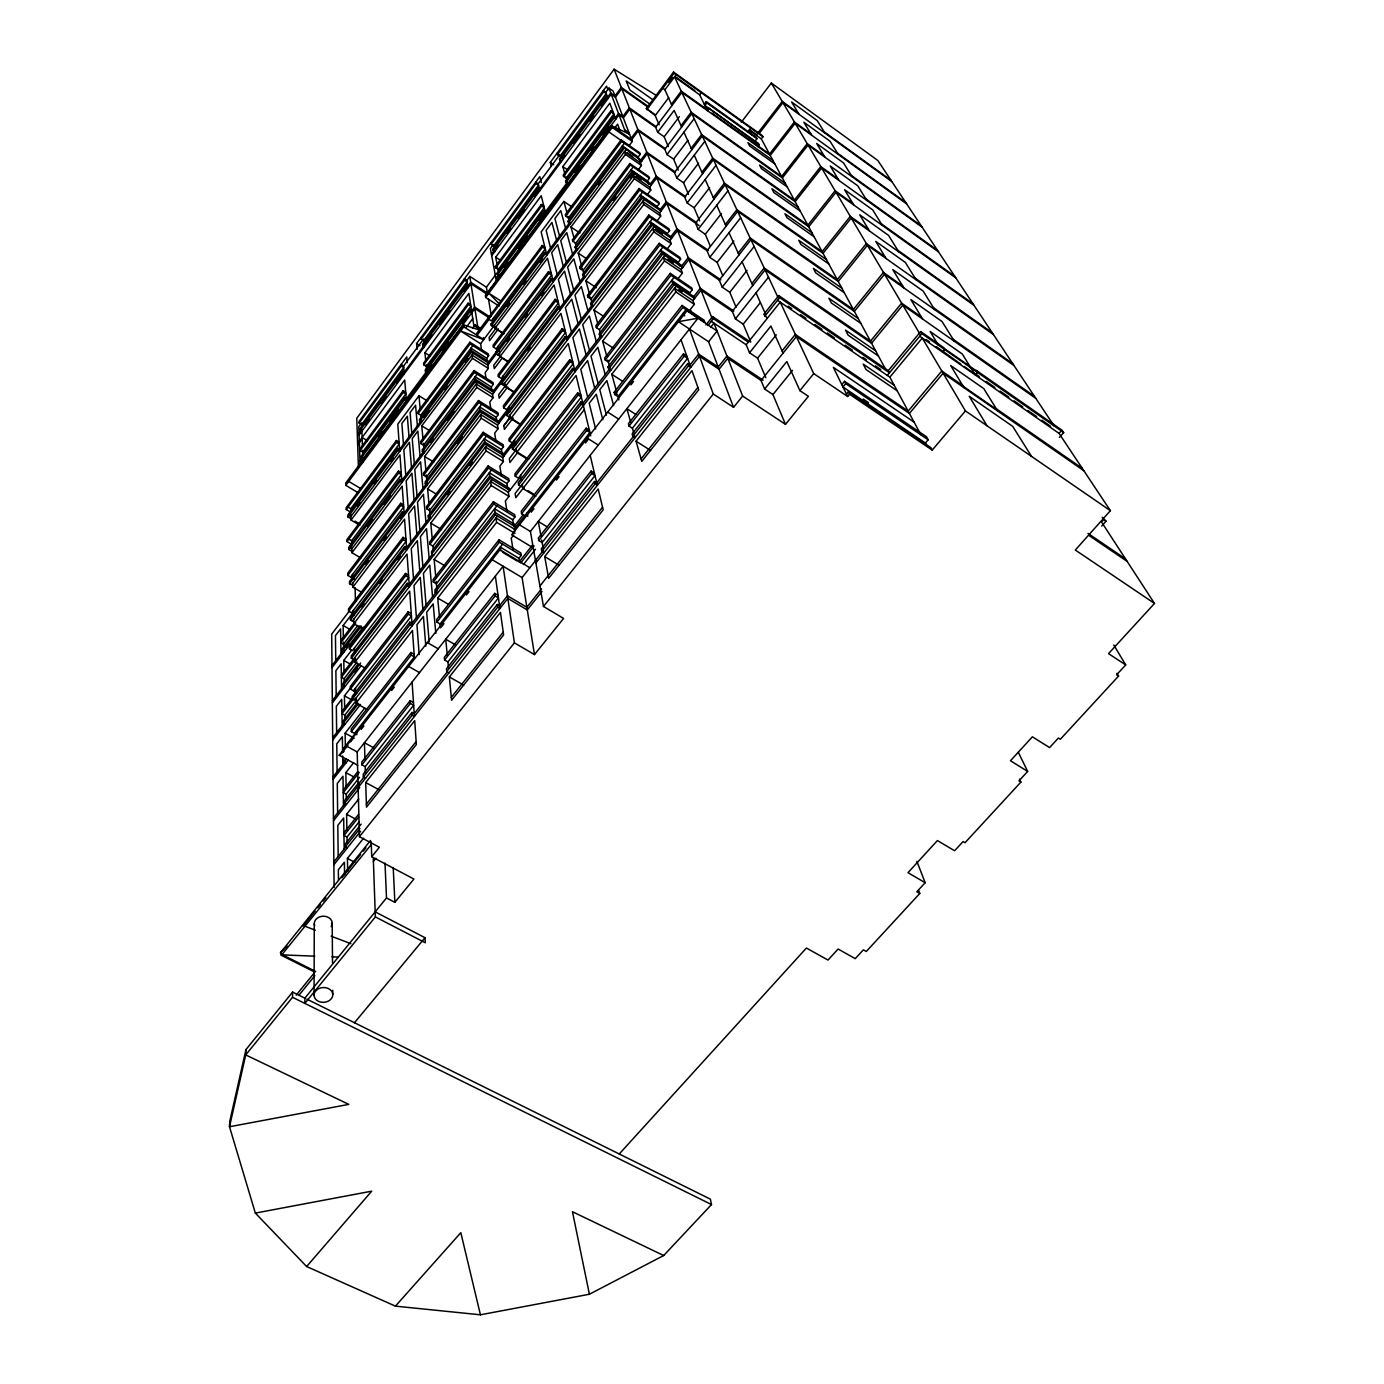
<?xml version="1.0" encoding="UTF-8"?>
<svg xmlns="http://www.w3.org/2000/svg" width="1384" height="1384" viewBox="0 0 1384 1384"><rect width="100%" height="100%" fill="white"/><g stroke="black" fill="none" stroke-linecap="round" stroke-linejoin="round"><path stroke-width="1.5" d="M314.047 995.459L314.272 923.872M385.012 863.114L386.499 897.956L304.878 998.158L304.826 1003.383L375.358 916.917L373.299 858.288M306.781 999.092L710.373 1199.149L711.497 1204.564L663.68 1255.53L589.394 1294.248L480.421 1314.8L395.426 1306.15L306.642 1266.533L255.348 1213.093L229.502 1126.749L245.729 1054.919L292.526 997.293L292.612 992.069L304.878 998.158M245.954 1049.591L245.729 1054.919L348.768 1104.38L229.502 1126.749L229.779 1121.282L245.954 1049.591L292.612 992.069M655.999 95.271L614.115 69.2L356.761 418.262L358.421 467.29M417.12 349.356L416.584 343.561L539.812 176.616L541.352 182.619M551.368 166.374L550.278 162.43L606.573 86.171L607.939 89.804M401.222 366.033L403.713 367.59L361.605 424.559L359.131 423.037L401.222 366.033L401.101 364.459L403.592 365.999L404.232 373.957L402.554 372.919L402.433 371.31L404.111 372.348M464.591 280.208L467.1 281.817L423.677 340.585L421.168 339.011L464.591 280.208L464.367 278.738L466.875 280.346L468.017 287.768L466.097 285.19L467.775 286.28M494.14 248.843L493.604 245.971L491.095 244.311L536.023 183.449L535.694 182.117L538.203 183.812L539.916 190.594L537.892 188.086L492.739 249.172L494.693 251.715L494.417 250.279L491.441 254.293M603.735 91.776L606.244 93.541L559.845 156.323L557.337 154.61L603.735 91.776L603.286 90.548L605.794 92.313L608.078 98.472L605.933 96.05L559.309 159.125L561.368 161.599L560.987 160.285L539.57 189.227L537.892 188.086M403.592 365.999L423.521 339.045L423.988 343.699M466.875 280.346L469.799 276.402L486.407 287.18L487.687 294.619L470.958 283.789L359.079 434.974M493.327 244.535L490.368 248.532L496.164 279.966L619.011 114.855L623.336 117.882L629.824 109.163L655.635 127.276L657.711 132.258L664.164 136.774L668.299 146.6M538.203 183.812L559.482 155.008L556.956 153.295L557.337 154.61M605.794 92.313L608.925 88.092L613.112 91.033L632.298 141.428L628.959 145.891L608.891 131.947M493.604 245.971L538.549 185.162L536.023 183.449M402.433 371.31L360.134 428.521L361.864 431.202M466.097 285.19L422.483 344.201L424.317 346.813L424.144 345.256M360.203 430.182L402.554 372.919M422.639 345.758L466.339 286.678M492.998 250.608L538.238 189.452M559.69 160.458L606.382 97.295M359.01 433.296L361.812 429.524L362.435 446.046M365.653 424.334L369.493 419.144M381.032 403.54L386.153 396.603M396.412 382.745L431.843 334.841M439.541 324.444L449.817 310.552M463.934 291.47L470.716 282.301L487.428 293.114L497.185 280.018M495.662 248.584L498.171 245.193M506.959 233.308L510.713 228.222M518.256 218.049L524.519 209.572M534.553 196.009L538.324 190.923M562.25 158.572L564.776 155.164M573.599 143.244L579.896 134.715M589.982 121.083L593.753 115.979M601.313 105.755L610.759 92.987L614.98 95.946L621.295 87.434L648.906 106.914M491.701 255.746L611.226 94.216L615.447 97.191L621.762 88.662L647.695 106.931M357.608 443.33L360.947 438.832M425.736 360.757L424.923 352.73L468.882 293.391L473.985 326.641M497.462 266.437L495.714 257.182L541.231 195.75L545.694 213.395L543.601 210.8L497.219 273.202L499.226 275.849L498.932 274.326L495.887 278.426M565.156 174.782L562.804 166.616L609.825 103.16L615.759 119.214L613.544 116.689L565.606 181.183L567.734 183.761L565.606 181.183M357.66 445.025L361.016 440.51M403.159 390.703L360.048 448.779L360.117 450.509L362.66 452.049L405.841 393.938L403.28 392.364L403.159 390.703L405.702 392.277M468.069 303.217L423.59 363.162L423.746 364.788L426.307 366.397L470.871 306.418L468.069 303.217L470.629 304.861M498.655 272.821L498.084 269.793L495.23 266.61L541.317 204.521L543.877 206.251M610.777 110.91L563.167 175.076L563.565 176.443L566.143 178.207L613.839 114.007L610.777 110.91L613.354 112.71M360.117 450.509L403.28 392.364M423.746 364.788L468.311 304.757M495.524 268.115L541.663 205.939L541.317 204.521M563.565 176.443L611.261 112.208M498.084 269.793L544.241 207.669L541.663 205.939M486.407 287.18L496.7 273.323M431.929 364.425L406.239 398.955L404.526 397.9L361.155 456.253L361.224 458L362.937 459.021M490.022 316.953L474.608 307.023L471.598 311.089L469.868 309.981L425.096 370.22L426.981 372.953L426.808 371.293M361.224 458L404.664 399.578L404.526 397.9M425.269 371.881L470.11 311.556L469.868 309.981M497.496 274.724L543.964 212.236M566.004 182.584L614.029 118.003M360.013 461.114L362.868 457.274L363.058 462.342M378.178 436.687L382.001 431.548M389.665 421.255L398.592 409.249M442.171 350.654L448.572 342.056M462.637 323.129L467.757 316.244M504.087 267.389L507.963 262.199M518.273 248.342L527.287 236.214M538.895 220.61L567.336 182.359M574.914 172.187L579.948 165.405M591.314 150.129L593.84 146.739M602.663 134.871L608.977 126.376M480.438 330.343L463.484 324.825L345.74 483.051L345.792 485.351L358.387 492.86M345.792 485.351L463.778 326.866L463.484 324.825M485.697 297.439L612.23 127.466L611.607 125.754L485.351 295.432L485.697 297.439L499.018 306.054L498.655 304.03M466.304 327.247L472.74 318.579M615.05 127.57L617.593 124.145L619.842 130.2M427.621 401.135L418.971 395.755L397.796 424.161L399.734 451.392L397.917 450.302L397.779 448.433L399.595 449.541L421.272 420.615M572.578 207.34L563.859 201.459L541.144 231.907L546.818 255.227L544.604 252.424L491.061 323.925L491.337 325.603L503.759 333.579M472.48 328.285L475.058 324.842L480.957 328.631M399.076 442.171L396.378 440.527L346.225 507.617L346.26 509.52L349.927 511.699M486.701 358.197L488.621 355.653L488.344 353.941L469.885 342.211L417.899 411.74L418.072 413.522L420.771 415.2L421.445 422.431L419.629 421.324L419.456 419.508L471.166 350.481L488.829 361.691L489.106 363.421L471.425 352.193L470.941 348.18L486.701 358.197L487.272 361.656M544.898 247.321L542.182 245.522L476.771 333.302L477.082 335.378L488.69 319.842M639.322 159.852L638.214 156.963L640.273 154.247L639.719 152.811L621.139 139.905L565.295 214.606L565.71 216.129L568.426 217.963L624.392 143.209M346.26 509.52L396.499 442.361L396.378 440.527M418.072 413.522L470.127 343.907L469.885 342.211M542.545 247.079L545.279 248.895L491.355 320.898L488.638 319.168L542.545 247.079L542.182 245.522M565.71 216.129L621.658 141.324L621.139 139.905M659.147 124.871L655.22 115.564L646.328 108.471L673.541 72.089L762.29 135.597L762.947 136.791L761.321 138.902L885.622 369.303M646.812 109.647L674.077 73.231L673.541 72.089M668.904 82.59L672.745 77.452M350.861 512.582L350.757 508.724L399.197 444.004L396.499 442.361M420.771 415.2L472.844 345.637M671.984 105.547L664.908 89.77L676.171 74.736M397.779 448.433L347.903 515.038L347.938 516.976L351.45 519.052M568.011 216.423L570.139 224.122L567.89 221.336L623.457 147.136L641.795 160.925L623.457 147.136M631.121 138.331L637.799 129.421L665.583 148.849M347.938 516.976L397.917 450.302M419.629 421.324L471.425 352.193M491.337 325.603L544.985 254.016M568.305 222.893L623.994 148.59M357.314 505.956L359.875 502.53M373.974 483.725L376.534 480.317M390.634 461.512L393.194 458.087M423.85 417.172L429.023 410.269M444.541 389.561L447.136 386.119M465.232 361.951L467.827 358.508M506.907 306.366L509.45 302.958M523.481 284.239L526.024 280.848M540.054 262.13L542.597 258.739M598.113 184.678L600.691 181.235M359.84 525.263L351.052 520.09L350.948 516.44L473.242 353.353M481.597 350.1L480.594 343.751L625.827 149.853M351.052 520.09L399.976 454.903L401.931 482.462L400.08 481.338L399.941 479.383L401.793 480.49L423.089 452.274M423.02 439.455L421.757 425.857L472.446 358.318L471.961 355.065L487.825 365.117L488.362 368.403L485.144 372.659L486.147 378.939M503.863 333.925L495.005 328.233L547.545 258.22L553.289 281.869L551.005 278.945L495.87 352.107L496.181 353.889L508.931 362.002M574.031 238.169L570.952 227.028L625.447 154.403L624.443 151.686L640.429 162.758L641.467 165.509L638.024 170.076M655.22 115.564L668.749 97.537M496.631 327.42L489.088 337.506L489.607 340.637L498.448 328.804M671.413 104.267L681.257 91.154L706.792 109.353L708.106 107.623L759.124 144.836L757.809 146.548L757.1 145.216L758.415 143.504L704.906 105.513L706.878 102.918L706.255 101.655L704.283 104.25M655.635 127.276L681.862 92.434L770.248 155.406L795.16 123.28L906.641 203.863M401.239 472.722L398.471 471.044L346.952 539.535L346.986 541.559L352.124 544.569M491.926 390.582L491.337 386.932L493.309 384.337L493.015 382.538L474.055 370.566L420.598 441.634L420.771 443.52L423.556 445.216L477.117 374.13M551.264 273.513L548.462 271.662L493.067 345.291L493.379 347.055L499.762 351.138M648.542 184.072L647.366 181.01L649.494 178.225L648.906 176.702L629.824 163.52L572.284 240.02L575.519 243.498L576.419 246.75M346.986 541.559L398.609 472.982L398.471 471.044M420.771 443.52L474.331 372.365L474.055 370.566M493.379 347.055L548.86 273.323L548.462 271.662M572.716 241.629L630.377 165.007L629.824 163.52M657.711 132.258L674.164 110.409L681.637 127.034M351.709 544.794L351.605 540.729L401.377 474.66L398.609 472.982M496.164 348.837L551.662 275.156L548.86 273.323M575.519 243.498L633.18 166.962M399.941 479.383L348.682 547.389L348.716 549.431L352.332 551.541M575 247.13L577.318 250.02L575 247.13L632.28 171.132L650.532 183.743L651.12 185.266L632.834 172.654L632.28 171.132M487.549 363.387L497.531 350.135M639.875 161.305L646.743 152.171L675.53 172.204M348.716 549.431L400.08 481.338M424.075 450.942L424.265 452.862L422.397 451.738L475.663 381.084L493.846 392.52L493.534 390.686L502.496 378.87M487.825 365.117L551.42 280.623M575.45 248.757L632.834 172.654M640.429 162.758L647.314 153.624L674.475 172.516L676.793 178.069L683.575 182.775L688.505 194.469M367.158 526.422L372.296 519.623M383.835 504.312L390.253 495.801M430.562 442.344L433.157 438.918M447.43 419.992L453.917 411.394M506.752 341.329L509.312 337.938M524.692 317.559L527.252 314.151M541.352 295.467L543.912 292.076M576.868 248.376L552.891 280.173L551.005 278.945M613.25 200.144L615.845 196.701M630.135 177.757L632.73 174.297M360.93 557.994L351.917 552.735L351.813 548.877L477.549 382.261M498.05 355.082L634.72 173.951M664.164 136.774L679.354 116.654M351.917 552.735L402.19 486.147L404.266 515.263L402.363 514.121L402.208 512.063L404.128 513.187M425.926 470.837L424.594 456.495L476.736 387.451L476.217 384.008L492.514 394.25L493.085 397.71L489.78 402.069L491.026 409.941M509.053 362.47L499.97 356.674L554.067 285.035L560.157 310.068L557.787 307.023L500.973 381.897L501.285 383.8L514.952 392.433M581.989 266.87L578.183 253.099L634.356 178.709L633.301 175.837L649.702 187.151L650.809 190.04L647.262 194.729M500.195 356.726L493.725 365.307L494.278 368.611L502.063 358.248M708.746 108.921L707.432 110.651L699.664 94.821L701.273 92.693M681.014 125.685L691.17 112.277L781.614 176.495L807.235 143.677L824.103 155.821M678.264 170.215L673.61 159.143L666.984 154.541L664.804 149.282L691.792 113.609L782.375 177.913L808.048 145.043L922.176 227.236M403.54 504.97L400.685 503.274L347.713 573.236L347.765 575.381L354.269 579.135M496.856 421.168L496.233 417.311L498.257 414.664L497.946 412.743L478.483 400.547L423.452 473.207L423.642 475.214L426.497 476.944L481.615 404.249M555.122 299.325L498.05 374.701L498.378 376.569L501.233 378.386L558.427 302.975L555.555 301.089L555.122 299.325L557.994 301.21M642.505 192.099L583.01 270.537L580.138 268.634L579.671 266.922L639.027 188.535L658.628 202.012L659.251 203.621L657.071 206.475L640.325 194.971L641.501 198.189M347.765 575.381L400.824 505.316L400.685 503.274M423.642 475.214L478.76 402.45L478.483 400.547M498.378 376.569L555.555 301.089M580.138 268.634L639.616 190.127L639.027 188.535M666.984 154.541L694.163 118.661M350.602 577.024L403.678 507.028L400.824 505.316M650.532 183.743L656.206 176.252L685.755 196.718M402.208 512.063L349.495 581.539L349.547 583.702L351.45 584.792L482.099 412.813M641.622 196.545L642.211 198.154L661.016 211.06L660.393 209.434L641.622 196.545L582.526 274.43L584.93 277.44L584.446 275.71L559.707 308.286L557.787 307.023M492.514 394.25L501.544 382.382M649.702 187.151L656.812 177.775L684.699 197.082L687.156 202.964L694.128 207.773L699.612 220.783M349.547 583.702L402.363 514.121M426.307 474.937L427.241 485.023L425.32 483.864L480.179 411.619L479.608 406.913L496.233 417.311M501.285 383.8L558.219 308.805M582.993 276.16L642.211 198.154M365.532 564.015L368.109 560.624M383.541 540.296L386.119 536.906M400.27 518.273L426.03 484.348M457.014 443.537L462.221 436.687M527.477 350.74L530.055 347.349M673.61 159.143L687.934 140.268M503.222 385.012L644.148 199.486M505.887 385.098L498.621 394.7L499.209 398.142L507.72 386.949M362.106 592.542L352.833 587.197L404.543 519.173L406.74 549.984L404.768 548.825L404.612 546.628L406.585 547.787L430.199 516.907L428.227 515.73L484.642 441.928L503.811 453.796L504.139 455.855L484.936 443.97L484.313 438.866L501.423 449.454L502.409 455.596M429.04 504.485L427.587 488.863L481.269 418.245L480.732 414.594L497.479 425.044L498.084 428.711L494.676 433.157L495.991 441.496M513.62 392.087L505.212 386.759L560.97 313.424L567.423 339.962L564.983 336.779L497.479 425.044M589.428 293.685L585.83 280.71L643.802 204.469L642.678 201.407L659.545 212.98L660.722 216.06L657.054 220.869M691.17 148.313L701.619 134.577L794.364 200.161L820.781 166.564L838.064 178.969M674.475 172.516L702.293 135.995L795.177 201.649L821.646 168.018L938.542 251.888M676.793 178.069L704.802 141.341M403.038 537.355L348.526 608.856L348.578 611.105L351.501 612.783L406.118 541.248L403.177 539.518L403.038 537.355L405.962 539.085M501.423 449.454L503.499 446.755L503.171 444.714L483.154 432.292L426.48 506.631L426.67 508.741L429.594 510.506L486.389 436.133M565.139 330.568L562.181 328.648L503.326 405.841L503.672 407.813L510.039 411.809M652.383 218.793L590.968 299.203L588.01 297.249L587.508 295.449L648.802 215.074L668.956 228.862L669.614 230.574L667.365 233.498L650.134 221.734L651.38 225.142M348.578 611.105L403.177 539.518M426.67 508.741L483.448 434.317L483.154 432.292M503.672 407.813L562.631 330.517L562.181 328.648M588.01 297.249L649.407 216.769L648.802 215.074M349.564 610.707L331.693 634.114L334.098 887.525M506.613 409.664L565.589 332.437L562.631 330.517M480.179 411.619L498.846 423.279L498.534 421.324L508.464 408.332M660.393 209.434L666.24 201.77L696.861 222.859M343.37 637.955L343.145 625.533L353.647 611.797M404.612 546.628L350.36 617.627L350.411 619.928L355.792 622.99M651.535 223.533L652.158 225.246L671.499 238.429L670.842 236.699L651.535 223.533L590.501 303.39L592.992 306.539L592.49 304.688L566.956 338.077L564.983 336.779M659.545 212.98L666.88 203.379L699.093 225.575M683.575 182.775L698.539 163.191M350.411 619.928L404.768 548.825M430.199 516.907L430.389 519.069L428.417 517.893L484.936 443.97M519.035 423.21L506.717 415.477L565.433 338.682M591.003 305.224L652.158 225.246M361.38 606.901L363.957 603.528M379.458 583.269L382.036 579.879M397.537 559.62L400.114 556.23M447.222 494.642L449.852 491.216M469.487 465.526L472.117 462.1M352.366 621.035L486.909 445.181M508.689 416.722L654.148 226.595M503.793 425.718L510.039 417.553L503.811 425.753L504.416 429.386L513.187 417.951M340.845 640.636L407.034 554.119L409.353 586.781L407.328 585.605L407.173 583.269L409.18 584.446L432.431 554.275M432.31 539.673L430.77 523.117L486.078 450.873L485.524 447.015L502.738 457.672L503.378 461.547L499.866 466.097L501.441 476.044M521.145 425.165L510.765 418.66L568.288 343.526L575.139 371.725L572.613 368.403L512.097 446.997L512.461 449.125L528.705 459.211M597.784 323.787L593.961 309.999L653.819 231.82L652.643 228.568L669.994 240.401L671.24 243.67L667.434 248.601M355.082 624.149L340.879 642.695L343.492 644.183L357.695 625.637M701.913 172.239L712.691 158.174L807.858 225.16L835.106 190.767L852.838 203.431M741.236 122.311L771.338 83.04L877.871 160.527L1054.158 425.995M684.699 197.082L713.383 159.662L808.723 226.751L836.023 192.307L955.825 277.925M360.013 625.758L341.848 649.425L341.883 651.535L343.647 652.521L343.457 642.107M341.883 651.535L361.38 626.122M332.004 665.531L343.595 650.428M346.19 647.037L348.785 643.664M687.156 202.964L716.047 165.319M332.022 667.642L363.144 627.125M405.512 573.46L349.373 646.536L349.425 648.94L352.436 650.636L408.695 577.526L405.685 575.761L405.512 573.46L408.54 575.225M507.72 488.569L506.925 483.552L509.07 480.784L508.707 478.622L488.102 465.958L429.663 542.026L429.87 544.275L432.898 546.074L433.365 551.161M572.716 361.743L569.672 359.788L508.931 438.866L509.277 440.96L515.834 445.043M679.682 265.884L678.298 262.216L680.617 259.206L679.925 257.389L659.182 243.29L595.829 325.742L596.366 327.662L599.41 329.651L600.483 333.544M349.425 648.94L405.685 575.761M429.87 544.275L488.431 468.103L488.102 465.958M509.277 440.96L570.156 361.76L569.672 359.788M596.366 327.662L659.839 245.089L659.182 243.29M751.702 135.044L749.125 130.165L750.733 128.055M344.01 672.52L343.786 660.428L351.64 650.238M432.898 546.074L491.458 469.954M503.811 453.796L573.201 363.715L570.156 361.76M599.41 329.651L662.884 247.165M670.842 236.699L676.897 228.844L708.366 250.4M694.128 207.773L709.559 187.705M502.738 457.672L514.398 442.517M669.994 240.401L677.572 230.557L707.051 250.746L709.802 257.355L717.154 262.389L722.794 275.727M407.173 583.269L351.276 655.86L351.328 658.282L353.353 659.424L492.029 479.539M662.071 252.217L662.746 254.05L682.658 267.545L681.949 265.693L662.071 252.217L598.978 334.149L601.573 337.454L601.019 335.482L574.654 369.718L572.613 368.403M351.328 658.282L407.328 585.605M433.728 555.157L431.704 553.946L489.988 478.293L489.313 472.74L506.925 483.552M512.461 449.125L573.097 370.41M599.532 336.104L662.746 254.05M757.377 133.643L782.219 101.413L798.308 113.073M341.398 675.046L352.972 660.047M514.502 450.388L664.787 255.435M759.366 133.227L782.946 102.641L891.901 181.65M515.73 450.267L509.295 458.675L509.935 462.533L517.702 452.482M355.602 658.853L341.433 677.226L344.114 678.731L344.218 683.661M706.255 101.655L756.252 137.362L756.962 138.677L754.989 141.237L756.391 143.884M365.411 668.212L354.823 662.244L409.664 591.158L412.138 625.845L410.045 624.634L409.872 622.16L411.948 623.371L437.067 591.037M435.804 577.439L434.143 559.447L491.199 485.507L490.593 481.407L508.326 492.254L508.983 496.389L505.368 501.043L507.028 511.613M527.356 459.142L516.664 452.499L576.073 375.514L590.743 435.873M606.78 356.224L602.594 341.139L664.493 260.919L663.23 257.459L681.084 269.569L682.416 273.046L678.489 278.098M713.279 197.601L724.42 183.172L822.131 251.628L850.278 216.388L868.46 229.329M344.114 678.731L357.003 662.036M357.972 664.199L342.436 684.302L342.488 686.499L344.287 687.502L344.235 685.305L332.333 700.702M342.488 686.499L360.636 663.023M354.598 671.897L357.176 668.558M710.286 246.11L705.304 234.277L698.142 229.346L727.967 190.767M332.35 702.934L361.137 665.721M411.256 613.562L408.159 611.78L350.29 686.499L350.342 689.042L357.037 692.779M513.602 524.968L512.755 519.761L514.969 516.924L514.606 514.64L493.379 501.717L433.071 579.602L433.278 581.989L436.392 583.823L496.839 505.887M577.647 392.9L514.865 473.968L515.246 476.2L518.377 478.12L581.297 397L578.149 394.994L577.647 392.9L580.778 394.89M673.091 284.36L671.673 280.485L689.941 292.785L692.346 289.706L691.602 287.768L670.237 273.34L604.687 357.972L605.258 360.03L608.389 362.054L674.077 277.371M344.668 708.591L344.426 695.841L352.263 685.737M350.342 689.042L408.315 614.202L408.159 611.78M433.278 581.989L493.707 504.001L493.379 501.717M515.246 476.2L578.149 394.994M605.258 360.03L670.929 275.243L670.237 273.34M705.304 234.277L721.427 213.465M681.949 265.693L688.211 257.632L720.856 279.845M353.439 690.772L411.429 616.001L408.315 614.202M508.326 492.254L520.349 476.753M681.084 269.569L688.938 259.465L719.265 280.104L722.206 287.145L729.783 292.284L736.063 307.179M409.872 622.16L352.245 696.394L352.315 698.972L354.39 700.131L497.462 516.042M673.316 282.786L674.025 284.741L694.543 298.546L693.782 296.591L673.316 282.786L608.009 366.898L610.119 368.265L582.837 403.384L580.744 402.035L518.187 482.618L518.585 484.884L524.346 488.414M341.986 711.307L356.518 692.606M352.315 698.972L410.045 624.634M437.292 593.476L435.199 592.248L495.368 514.779L494.624 508.741L512.755 519.761M518.585 484.884L581.263 404.18L580.744 402.035M610.69 370.358L608.579 368.992L674.025 284.741M353.941 698.28L342.038 713.608L344.789 715.13L344.875 720.32M676.136 286.159L515.107 493.534L515.817 497.686L584.342 409.56M725.354 224.502L736.859 209.711L837.268 279.689L866.367 243.567L885.033 256.801M344.789 715.13L356.691 699.82M707.051 250.746L737.655 211.389L838.237 281.471L867.387 245.279L993.47 334.599M366.829 709.265L355.913 703.193L412.467 630.498L414.335 656.916L354.494 733.399L351.311 731.652L351.242 728.953L410.962 652.487L414.162 654.321M439.489 617.178L437.707 598.044L496.614 522.322L495.974 517.962L514.242 529.034L514.727 531.958M616.814 392.399L611.78 374.286L675.859 291.92L674.51 288.235L692.917 300.622L694.336 304.342L690.27 309.532L691.706 313.355M357.297 702.778L343.076 721.047L343.111 723.365L344.962 724.386M343.111 723.365L358.646 703.418M332.679 737.776L343.993 723.244M332.696 740.111L360.497 704.439M709.802 257.355L740.648 217.772M345.377 747.118L345.118 733.191L364.667 708.141M519.571 561.99L518.965 558.306L521.266 555.399L520.868 552.96L498.984 539.777L436.669 619.565L436.911 622.108L440.112 623.959L440.475 627.817M586.141 428.175L521.197 511.336L521.612 513.706L524.83 515.678L589.913 432.483L586.678 430.424L586.141 428.175L589.376 430.234M618.89 399.924L617.973 396.603L614.738 394.526L614.133 392.329L682.035 305.414L704.075 320.188L704.854 322.247L682.779 307.456L682.035 305.414M717.154 262.389L733.831 241.058M351.311 731.652L411.135 655.082L410.962 652.487M436.911 622.108L499.347 542.199L498.984 539.777M521.612 513.706L586.678 430.424M614.738 394.526L682.779 307.456M513.879 526.698L523.083 514.917M693.782 296.591L700.269 288.305L733.883 311.037M514.242 529.034L524.778 515.575M692.917 300.622L701.031 290.242L732.292 311.365L735.406 318.874L743.225 324.15L750.768 342.021M440.112 623.959L502.565 544.137M617.973 396.603L686.032 309.618M342.627 749.574L355.826 732.69M357.695 765.283L339.184 755.214L499.953 549.794L529.847 567.734M347.955 745.232L342.661 751.996L342.332 736.755L336.779 743.865L337.125 771.684M350.584 741.859L353.231 738.485M361.207 729.351L363.854 725.977M391.603 690.529L394.25 687.156M441.323 627.038L443.953 623.665M466.408 594.999L469.038 591.625M531.283 512.132L533.93 508.758M556.385 480.075L559.032 476.702M585.449 442.966L588.079 439.593M630.914 384.908L633.561 381.517M513.706 535.002L511.215 538.186L513.153 550.469M738.191 253.099L750.093 237.927L853.34 309.48L883.459 272.44L902.645 285.969M719.265 280.104L750.941 239.709L854.361 311.383L884.532 274.274L1014.005 365.532M345.671 763.311L343.768 762.273L346.433 758.882M333.06 776.874L344.685 762.065M333.077 779.348L348.335 759.92M359.442 836.68L357.193 751.927L503.101 566.229L514.398 642.851L359.442 836.68L379.372 847.25L371.725 856.748L413.92 879.048L394.873 902.333L386.499 897.956M514.398 642.851L534.483 654.58L563.599 618.423L543.479 606.469L530.418 531.456L697.951 318.216L678.471 321.693L708.591 341.762L733.555 407.328L742.637 396.049L713.971 323.129L710.597 327.402M722.206 287.145L754.124 246.508M346.104 787.34L345.844 772.601L353.664 762.653M729.783 292.284L747.031 270.399M519.017 562.129L532.338 545.227M705.961 324.911L712.552 316.555L750.024 341.744M413.47 702.501L410.166 700.65L361.812 762.013L361.899 764.868L365.186 766.667L365.393 773.154M498.05 595.31L494.728 593.355L444.351 657.296L444.593 659.995L447.914 661.898L448.502 668.039M591.106 471.079L538.359 538.013L538.808 540.538L542.13 542.545L594.999 475.577L591.677 473.501L591.106 471.079L594.428 473.172M686.81 356.103L683.471 353.889L628.405 423.746L629.063 426.082L632.402 428.227L633.889 433.521M520.747 562.925L534.103 545.988M707.899 325.586L713.365 318.631L712.552 316.555M361.899 764.868L410.356 703.418L410.166 700.65M444.593 659.995L495.091 595.968L494.728 593.355M538.808 540.538L591.677 473.501M629.063 426.082L684.25 356.103L683.471 353.889M343.284 789.987L357.816 771.563M359.2 772.428L343.318 792.548L346.225 794.105L346.346 799.917M523.429 564.534L535.452 549.31M365.186 766.667L413.66 705.269L410.356 703.418M447.914 661.898L498.413 597.923L495.091 595.968M632.402 428.227L687.588 358.318L684.25 356.103M346.225 794.105L359.477 777.358M447.378 671.759L414.231 713.66L412.017 712.414L363.248 774.106L363.335 777.012L365.549 778.223M541.542 588.857L526.871 607.282L507.461 595.795L499.52 605.811L497.288 604.497L446.478 668.801L446.738 671.551L448.952 672.832M763.155 380.219L726.929 356.069L718.209 367.019L698.643 354.062L689.976 365.03L687.727 363.542L632.159 433.867L632.817 436.237L635.066 437.673L634.391 435.285L596.746 482.895L594.514 481.494L541.3 548.825L541.75 551.403L543.998 552.752M751.858 283.582L764.193 267.977L870.449 341.191L901.641 303.165L921.381 317.005M359.062 782.289L344.426 800.8L344.478 803.412L346.415 804.45M363.335 777.012L412.207 715.217L412.017 712.414M446.738 671.551L497.669 607.161L497.288 604.497M541.75 551.403L595.085 483.95L594.514 481.494M632.817 436.237L688.523 365.808L687.727 363.542M358.058 784.659L364.234 776.874M535.452 560.382L543.531 550.175M732.292 311.365L765.092 269.897L871.539 343.215L902.801 305.12L1035.82 398.384M534.483 654.58L522.079 577.561L536.369 559.499M708.591 341.762L717.068 331.036L686.948 310.846L511.647 534.847L532.771 547.597M344.478 803.412L359.131 784.866M333.44 818.186L345.394 803.083M358.145 787.582L507.841 598.424L527.287 609.929L542.009 591.47M535.902 562.959L699.474 356.293L719.057 369.268L727.794 358.318L761.044 380.444L764.625 389.042L772.929 394.561L785.489 424.352L808.394 396.308L799.883 390.617L786.839 361.553L764.625 389.042M333.475 820.816L359.753 787.617M365.687 782.548L414.716 720.666L416.342 744.523L366.483 807.149L365.687 782.548L378.974 789.728M449.35 676.932L500.454 612.42L503.603 634.91L451.582 700.252L449.35 676.932L463.709 685.115M544.691 556.576L598.199 489.002L603.182 509.831L548.652 578.322L544.691 556.576L559.101 565.278M636.069 441.202L691.965 370.652L698.747 389.786L641.761 461.374L636.069 441.202L650.532 450.44M735.406 318.874L768.483 277.146M346.9 830.331L346.606 814.276L358.681 799.052M743.225 324.15L759.972 303.061M366.379 804.139L416.134 741.599M451.305 697.38L503.205 632.159M539.916 586.02L602.559 507.271M641.069 458.9L697.917 387.433M343.976 832.753L358.543 814.432M358.629 817.131L344.028 835.469L347.021 837.043L347.125 843.202M347.021 837.043L358.958 822.061M778.725 295.57L779.676 297.612L889.445 372.815L888.286 370.67L778.725 295.57L763.795 314.306L767.393 318.182M764.712 316.365L779.676 297.612M361.172 824.12L345.17 844.188L345.204 846.939L347.228 848.011M345.204 846.939L359.909 828.532M765.854 377.78L757.567 358.162L749.523 352.764L746.184 344.754L780.213 302.127L813.74 373.611L847.631 396.481L849.482 394.232L848.306 391.845L846.472 394.094M333.855 861.921L346.173 846.506M333.89 864.706L360.584 831.265M543.479 606.469L713.296 394.025L689.474 329.011M749.523 352.764L770.905 326.036L783.067 353.128M347.643 871.176L347.419 858.426L363.56 838.237M370.514 840.486L280.485 952.711L281.35 955.323L314.877 972.156L296.193 995.148M757.567 358.162L776.286 334.841M287.059 946.085L280.485 952.711L282.647 954.891L315.673 971.464M303.096 926.086L315.137 911.104M317.801 907.766L320.483 904.427M323.147 901.105L325.828 897.766M341.865 877.785L360.584 854.464M363.265 851.125L365.93 847.804M281.35 955.323L371.396 844.378M782.064 350.913L795.35 334.426L908.164 411.117L941.795 370.998L962.71 385.479M373.403 861.298L375.842 858.288M761.044 380.444L796.388 336.623L909.409 413.435L943.109 373.23L1083.862 470.733M772.929 394.561L792.53 370.376M298.823 995.373L314.843 975.668M799.883 390.617L813.74 373.611M841.835 384.631L844.569 381.292L926.519 436.773L928.162 439.801L925.394 443.07L927.211 446.444M844.569 381.292L845.728 383.627L842.977 386.984L925.394 443.07M888.286 370.67L920.671 331.537L943.525 347.505L944.805 349.616L942.625 352.211M887.3 375.41L921.917 333.63L920.671 331.537M354.477 1022.741L424.992 937.695L375.168 911.866M920.862 434.663L889.843 377.157L922.28 338.042L965.444 410.927L1110.383 510.679L1075.316 550.036L1154.498 603.441L1108.532 653.629L1125.711 664.926L1116.629 674.787L1118.583 676.067L1060.369 739.246L1058.414 738.018L1049.591 747.602L1032.395 736.807L1010.458 760.75L1027.655 771.424L1018.935 780.887L1020.89 782.098L965.029 842.718L963.074 841.558L954.597 850.762L937.418 840.555L907.99 872.681L925.169 882.715L916.831 891.763L919.772 893.476L866.298 951.483L863.374 949.822L855.26 958.645L838.098 949.026L827.995 960.064L806.405 948.04L619.253 1153.979M975.322 375.012L977.502 372.434L976.17 370.289L1062.168 430.355L1063.656 432.569L1059.417 437.43M849.482 394.232L932.228 450.094L965.444 410.927M306.642 1266.533L371.69 1191.174L255.348 1213.093M1110.383 510.679L1059.071 433.4L1061.251 430.891M395.426 1306.15L460.82 1232.677L480.421 1314.8M1101.716 526.041L1106.024 521.214L1102.166 517.287M339.184 755.214L344.01 751.495M282.647 954.891L314.791 956.171M331.935 956.846L338.371 957.105M483.379 337.54L483.708 339.599L460.664 331.053L480.594 343.751M305.483 926.45L315.362 930.204M331.139 936.189L350.879 943.663M663.68 1255.53L572.457 1211.744L589.394 1294.248M292.526 997.293L711.497 1204.564M375.358 916.917L425.338 942.781L424.992 937.695M347.419 858.426L354.788 862.301M346.606 814.276L355.567 819.068M345.844 772.601L353.318 776.649M345.619 760.854L343.734 759.816L343.768 762.273M346.381 746.011L357.193 751.927M373.663 747.793L364.425 742.724L364.961 759.591M345.118 733.191L354.2 738.174M344.426 695.841L351.519 699.785M412.207 715.217L414.422 716.462L412.086 682.07M343.786 660.428L351.207 664.614M343.145 625.533L350.377 629.651M408.661 666.448L419.508 672.607M411.135 655.082L414.335 656.916M364.096 629.512L353.802 623.648L353.681 619.323M427.345 642.574L438.209 648.819M455.007 644.581L445.734 639.235L447.274 655.203M349.91 545.746L351.761 546.836M437.707 598.044L448.468 604.324M349.962 547.804L351.813 548.877M348.837 539.12L351.605 540.729M497.669 607.161L499.901 608.476L495.351 576.09M348.059 507.132L350.757 508.724M434.143 559.447L445.267 566.021M349.097 513.429L350.913 514.502M349.149 515.384L350.948 516.44M354.979 521.128L358.491 523.187M430.77 523.117L441.582 529.588M492.185 559.707L522.079 577.561M348.733 481.407L361.328 488.915M502.565 552.251L517.183 561.039M499.347 542.199L521.266 555.399M518.965 558.306L500.264 547.078L500.818 550.745M427.587 488.863L436.358 494.14M495.368 514.779L515.748 527.114L515.367 524.796L495.022 512.461L434.974 589.826L435.199 592.248M367.538 440.787L362.106 437.5L404.716 379.995L406.377 400.633L404.664 399.578M496.614 522.322L514.952 533.411M424.594 456.495L433.728 462.048M493.707 504.001L514.969 516.924M519.484 524.83L530.418 531.456M491.199 485.507L508.983 496.389M547.061 526.785L538.289 521.439L540.919 535.902M489.988 478.293L509.762 490.403L509.433 488.396L489.677 476.113L431.497 551.662L431.704 553.946M527.996 490.68L533.48 494.053M421.757 425.857L428.867 430.234M535.781 496.406L522.927 488.5L522.183 484.227M488.431 468.103L509.07 480.784M486.078 450.873L503.378 461.547M483.448 434.317L503.499 446.755M481.269 418.245L498.084 428.711M498.534 421.324L479.885 409.681L425.147 481.84L425.32 483.864M595.085 483.95L597.334 485.351L590.189 455.388M478.76 402.45L498.257 414.664M493.534 390.686L475.404 379.251L422.224 449.817L422.397 451.738M416.584 343.561L419.992 345.706M424.923 352.73L430.355 356.155M476.736 387.451L493.085 397.71M500.973 381.897L502.894 383.126M587.335 438.14L598.286 445.077M474.331 372.365L493.309 384.337M491.337 386.932L475.144 376.725L475.958 382.174M472.446 358.318L488.362 368.403M470.127 343.907L488.621 355.653M463.778 326.866L483.708 339.599M581.263 404.18L583.356 405.529M480.559 329.842L475.3 326.468L475.058 324.842M607.714 412.121L618.665 419.127M488.587 317.42L474.868 308.597L360.065 462.879L358.785 426.653L361.553 422.916L361.743 427.881M635.671 414.335L626.883 408.678L630.654 422.068M491.061 323.925L492.877 325.084M470.11 311.556L471.84 312.663M614.133 392.329L617.368 394.423M499.953 300.397L488.846 293.2L498.655 303.2M611.78 374.286L622.627 381.309M602.594 341.139L613.112 348.007M495.714 257.182L500.835 260.538M495.23 266.61L497.808 268.288M593.961 309.999L604.168 316.728M713.296 394.025L733.555 407.328M742.637 396.049L785.489 424.352M587.508 295.449L590.466 297.387L591.971 302.871M688.523 365.808L690.772 367.279L681.014 339.772M544.604 252.424L546.421 253.635L569.706 222.565L567.89 221.336M585.83 280.71L596.435 287.734M579.671 266.922L582.543 268.825L583.962 273.98M578.183 253.099L586.764 258.825M675.859 291.92L694.336 304.342M713.365 318.631L748.294 342.108M570.952 227.028L579.913 233.048M711.255 321.313L746.184 344.754M543.601 210.8L545.331 211.96M670.929 275.243L692.346 289.706M678.817 289.671L682.156 291.92M667.901 259.258L673.264 262.873M664.493 260.919L682.416 273.046M863.201 399.094L868.547 402.709M848.306 391.845L930.878 447.62L932.228 450.094M1087.98 533.376L1125.521 558.911M1088.654 535.245L1127.147 561.402M659.839 245.089L680.617 259.206M678.298 262.216L660.566 250.175L661.898 253.808M914.115 422.155L833.358 367.365L847.631 396.481M897.213 390.824L866.038 369.545L863.201 364.113L894.254 385.306M655.462 229.225L662.4 233.948M562.804 166.616L567.942 170.111M653.819 231.82L671.24 243.67M550.278 162.43L553.721 164.765M845.728 383.627L928.162 439.801M788.153 306.175L791.717 308.615M800.627 314.722L805.972 318.372M814.882 324.479L822.01 329.357M827.355 333.008L834.466 337.886M845.157 345.204L852.284 350.083M862.976 357.401L866.54 359.84M875.449 365.947L880.795 369.597M777.531 300.293L889.843 377.157M649.407 216.769L669.614 230.574M639.616 190.127L659.251 203.621M878.442 356.017L848.167 335.205L845.52 330.136L875.657 350.861M643.802 204.469L660.722 216.06M1106.024 521.214L1103.688 519.623L1101.543 522.028L1154.498 603.441M636.017 176.564L640.93 179.955M634.356 178.709L650.809 190.04M858.236 318.562L828.929 298.269L831.421 303.044L860.848 323.389M630.377 165.007L649.494 178.225M647.366 181.01L631.069 169.765L632.177 172.792M621.658 141.324L640.273 154.247M638.214 156.963L622.35 145.943L623.388 148.815M627.454 152.707L632.782 156.392M996.29 408.764L1082.288 468.363M963.212 386.326L996.826 409.629M625.447 154.403L641.467 165.509M624.634 129.802L629.045 132.864M960.738 364.078L936.276 346.571M964.181 366.483L974.492 373.663L962.261 353.993L930.135 331.503L938.3 345.031M919.737 336.26L1059.071 433.4M612.23 127.466L632.298 141.428M841.887 288.235L813.377 268.375L815.695 272.856L844.327 292.768M826.473 259.656L798.724 240.245L800.921 244.466L828.774 263.946M664.804 149.282L638.335 130.788L631.64 139.697L611.607 125.754L629.564 134.231L625.153 131.151L608.925 88.092M613.544 116.689L615.274 117.9L618.51 113.557L622.835 116.567L629.322 107.865L656.414 126.895M944.009 348.301L976.654 371.085M921.917 333.63L1063.656 432.569M926.121 339.495L929.512 341.848M973.99 372.867L979.215 376.517M986.186 381.378L994.888 387.451M1000.113 391.084L1008.815 397.156M1014.057 400.806L1022.759 406.879M1027.983 410.529L1036.685 416.601M1041.91 420.234L1050.629 426.307M605.933 96.05L607.628 97.243M953.109 339.253L1034.436 396.308M646.328 108.471L655.497 114.924M811.941 232.737L784.918 213.742L786.994 217.72L814.121 236.785M653.231 100.029L626.173 80.912L629.824 89.943L650.324 104.423M798.239 207.323L771.891 188.726L773.846 192.48L800.298 211.129M933.508 307.732L1012.69 363.56M785.264 183.276L759.574 165.059L761.425 168.606L787.219 186.892M915.084 278.08L992.241 332.748M772.981 160.492L747.914 142.656L749.661 146.012L774.832 163.917M897.732 250.175L972.952 303.702M974.111 305.449L851.246 218.015L823.048 253.307L725.164 184.764L695.547 223.118L698.142 229.346M662.815 88.282L664.908 89.77M699.664 94.821L674.562 76.881L778.344 298.166M749.125 130.165L761.321 138.902M706.878 102.918L756.962 138.677M711.999 113.073L769.521 154.074L794.399 121.982L810.868 133.885M674.077 73.231L762.947 136.791M881.366 223.827L954.735 276.281M675.755 76.985L694.82 90.617M750.284 130.252L757.204 135.2M865.9 198.95L937.504 250.348M851.264 175.387L921.19 225.765M837.389 153.07L905.724 202.462M824.224 131.878L891.019 180.318M1031.53 456.426L1012.725 426.376L969.232 396.291L987.034 425.788M825.02 133.158L817.217 120.598L791.613 102.001L799.052 114.336M838.237 154.403L830.019 141.203L803.827 122.225L811.664 135.217M852.146 176.806L843.496 162.88L816.681 143.538L824.933 157.222M866.834 200.438L857.699 185.75L830.244 165.994L838.963 180.439M882.352 225.419L872.698 209.884L844.551 189.712L853.772 204.988M898.77 251.836L888.563 235.401L859.706 214.814L869.463 230.972M916.191 279.862L905.344 262.424L875.743 241.387L886.089 258.531M934.684 309.618L923.163 291.09L892.766 269.586L903.769 287.82M954.354 341.26L942.089 321.555L910.862 299.567L922.574 318.977M997.726 411.065L983.764 388.593L950.704 365.601L964.06 387.745M1113.774 644.996L1125.711 664.926M771.338 83.04L919.979 334.132M1116.957 673.299L1118.583 676.067M758.415 143.504L759.124 144.836M1018.313 752.256L1027.655 771.424M1019.489 779.157L1020.89 782.098M683.938 132.172L691.81 149.749M694.249 155.164L702.588 173.761M705.165 179.505L714.006 199.21M716.739 205.299L726.116 226.215M729.022 232.685L739.004 254.933M742.101 261.818L752.74 285.519M756.027 292.872L765.594 314.168M614.115 69.2L712.397 319.116M916.9 861.384L925.169 882.715M918.595 890.379L919.772 893.476M683.523 312.819L684.665 315.915M559.482 155.008L559.845 156.323M565.745 176.823L566.938 180.975M563.859 201.459L567.492 214.555M607.818 360.013L609.548 366.206M608.009 366.898L608.579 368.992M565.537 228.135L560.797 210.627L554.915 218.516L559.534 236.145M572.561 254.085L566.748 232.616L560.728 240.66L566.385 262.285M580.017 281.558L573.858 258.825L567.63 267.06L573.633 289.948M587.906 310.673L581.366 286.575L574.966 295.017L581.332 319.289M596.296 341.623L589.359 316.019L582.733 324.652L589.497 350.446M605.223 374.58L597.836 347.315L590.985 356.172L598.182 383.627M613.614 405.564L606.867 380.617L599.791 389.717L606.434 415.096M556.541 240.141L551.974 222.443L546.126 230.28L550.572 248.117M563.305 266.368L557.717 244.674L551.697 252.684L557.147 274.534M570.45 294.135L564.534 271.16L558.357 279.36L564.118 302.49M578.045 323.579L571.765 299.221L565.381 307.611L571.488 332.143M586.107 354.858L579.429 328.977L572.855 337.575L579.342 363.629M594.688 388.143L587.577 360.584L580.778 369.407L587.681 397.139M602.818 419.715L596.262 394.25L589.221 403.298L595.604 428.936M490.836 242.892L491.095 244.311M541.68 540.037L543.185 548.272M493.292 318.337L493.863 321.693M494.451 325.05L495.005 328.233M498.136 346.208L499.07 351.536M499.382 353.318L499.97 356.674M503.274 375.687L503.932 379.441M504.589 383.212L505.212 386.759M508.724 406.913L509.416 410.892M510.108 414.871L510.765 418.66M514.485 440.025L515.229 444.247M515.955 448.485L516.664 452.499M520.626 475.231L521.491 480.283M527.148 512.703L527.771 516.301M488.431 298.875L491.372 315.915M506.371 413.487L506.717 415.477M488.362 317.49L488.638 319.168M469.799 276.402L477.688 326.538M426.151 364.77L426.653 369.666M421.013 337.471L421.168 339.011M418.971 395.755L420.234 409.474M423.383 443.33L423.902 449.039M429.403 508.378L429.992 514.779M436.168 581.436L436.894 589.238M428.227 515.73L428.417 517.893M417.38 425.805L415.563 405.235L410.079 412.57L411.792 433.261M420.079 456.253L417.847 431.064L412.242 438.555L414.335 463.865M422.933 488.414L420.58 461.806L414.802 469.453L417.034 496.199M425.961 522.46L423.452 494.296L417.518 502.115L419.871 530.418M429.161 558.531L426.514 528.688L420.39 536.681L422.881 566.679M432.552 596.85L429.749 565.139L423.435 573.322L426.082 605.171M435.804 633.388L433.175 603.874L426.67 612.23L429.144 641.899M407.242 362.729L406.758 356.882L359.062 421.393L359.131 423.037M409.007 436.981L407.346 416.238L401.879 423.539L403.453 444.402M411.481 467.654L409.439 442.292L403.851 449.731L405.754 475.248M414.075 500.074L411.93 473.259L406.187 480.871L408.193 507.824M416.843 534.38L414.56 506.008L408.643 513.793L410.771 542.303M419.75 570.727L417.345 540.66L411.256 548.618L413.505 578.841M422.864 609.323L420.286 577.388L414.006 585.536L416.411 617.627M425.805 646.138L423.418 616.416L416.947 624.738L419.179 654.597M393.212 867.439L394.873 902.333M362.608 450.319L362.798 455.526M371.206 841.697L371.725 856.748M355.082 587.681L355.48 602.005M352.488 574.516L352.609 578.806M352.73 583.131L352.833 587.197M353.439 610.223L353.577 615.344M354.442 648.023L354.581 653.438M354.702 657.677L354.823 662.244M355.498 688.107L355.653 693.851M355.774 698.349L355.913 703.193M356.639 730.683L356.743 734.748M340.983 653.836L340.585 628.89L335.447 635.602L335.758 660.635M341.554 688.782L341.156 663.853L335.88 670.704L336.191 695.719M342.159 725.597L341.727 699.335L336.329 706.307L336.658 732.672M342.644 755.941L342.782 764.47M343.457 805.54L342.972 776.234L337.281 783.482L337.644 812.892M344.166 849.015L343.665 817.996L337.8 825.383L338.18 856.523M344.581 874.55L344.374 862.197L338.336 869.757L338.475 880.068M332.195 922.972L332.523 962.918M332.748 990.252L332.783 994.473A9.377 7.404 -3.5 0 1 319.029 1001.584A9.377 7.404 -3.5 0 1 318.441 988.781A9.377 7.404 -3.5 0 1 332.783 994.473M314.67 925.723A8.979 7.214 -3.1 0 1 324.064 916.208A8.979 7.214 -3.1 0 1 331.174 926.64"/></g></svg>
